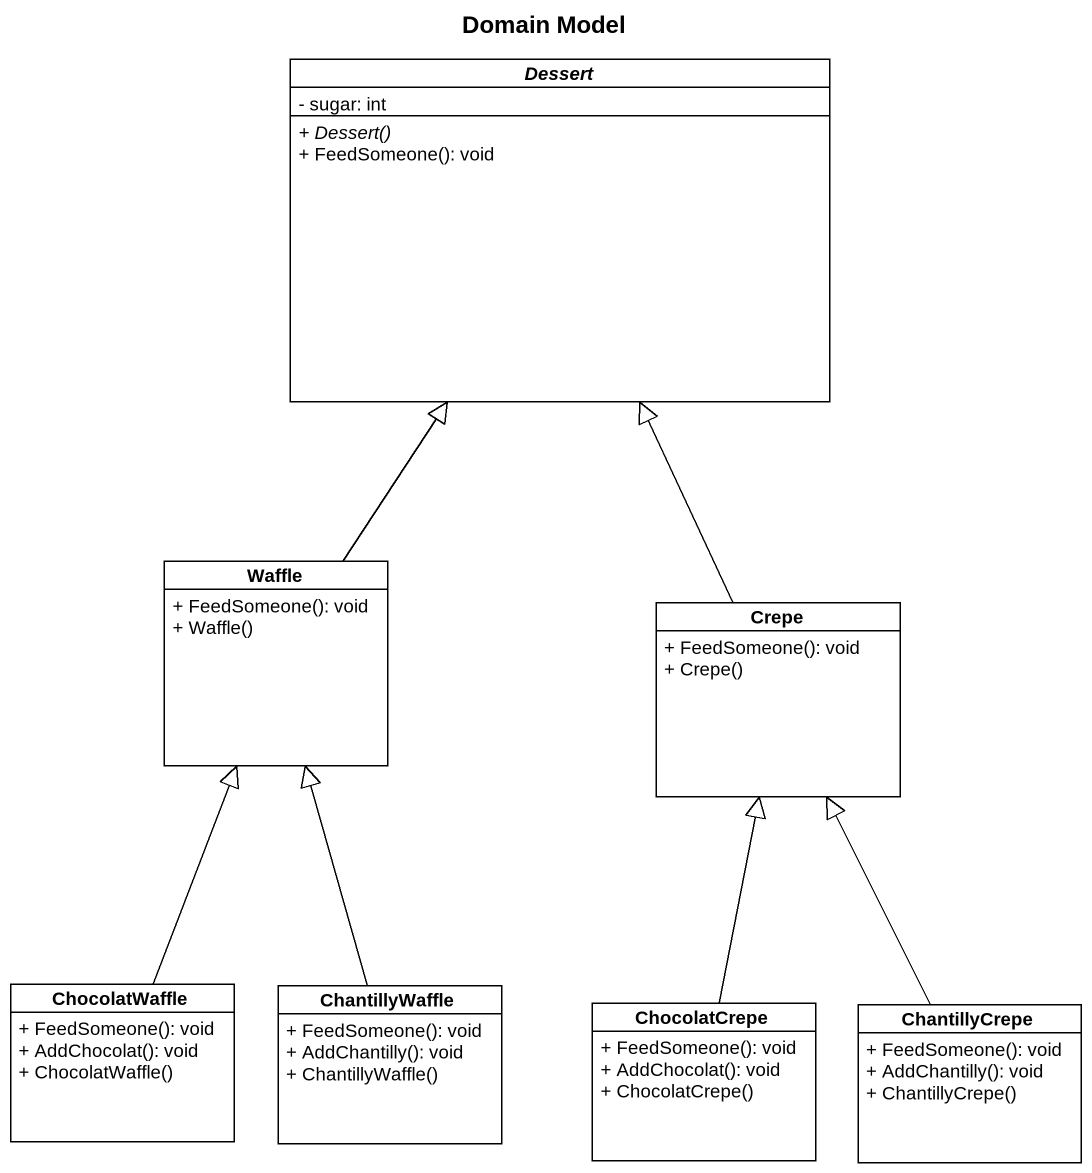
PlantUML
@startuml
title Domain Model
hide circle
hide empty members
skinparam classAttributeIconSize 0
abstract class Dessert {
  - sugar: int
  {abstract} + Dessert()
  + FeedSomeone(): void
}
class Waffle {
  + FeedSomeone(): void
  + Waffle()
}
class Crepe {
  + FeedSomeone(): void
  + Crepe()
}
class ChocolatWaffle {
  + FeedSomeone(): void
  + AddChocolat(): void
  + ChocolatWaffle()
}
class ChantillyWaffle {
  + FeedSomeone(): void
  + AddChantilly(): void
  + ChantillyWaffle()
}
class ChocolatCrepe {
  + FeedSomeone(): void
  + AddChocolat(): void
  + ChocolatCrepe()
}
class ChantillyCrepe {
  + FeedSomeone(): void
  + AddChantilly(): void
  + ChantillyCrepe()
}
Waffle -up-|> Dessert
Crepe -up-|> Dessert
ChocolatWaffle -up-|> Waffle
ChantillyWaffle -up-|> Waffle
ChocolatCrepe -up-|> Crepe
ChantillyCrepe -up-|> Crepe
@enduml
